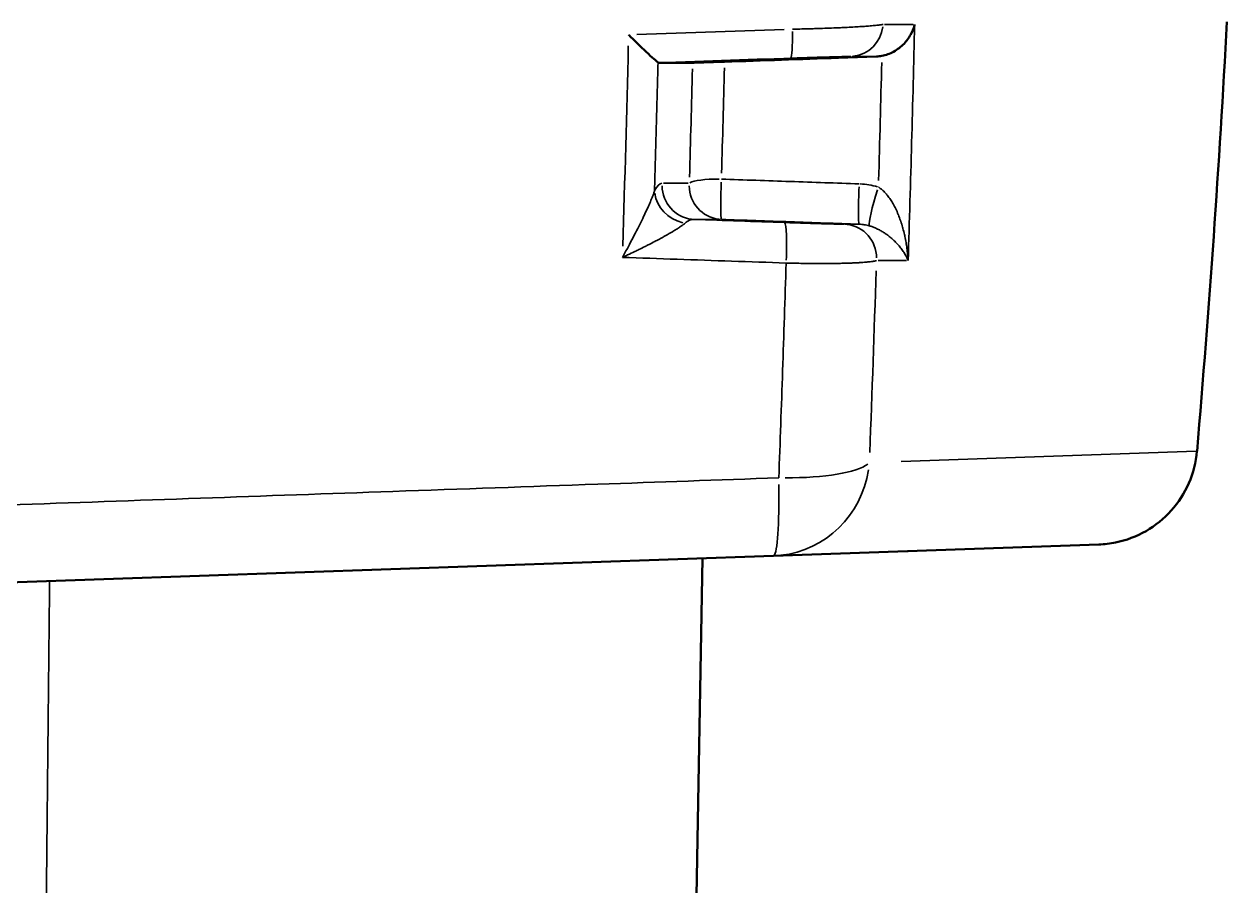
# Model space of a CAD drawing. Header units: millimetres. Extents: x 40 to 2195, y 40 to 1687.
# Drawn here: x 1204.06 to 1239.43, y 1342.28 to 1367.62 of the extents above; entities that cross this region are included whole.
import ezdxf

# ---------------------------------------------------------------- set-up
doc = ezdxf.new("R2010")
doc.units = ezdxf.units.MM
doc.header["$LTSCALE"] = 8
doc.layers.add('Visible (ISO)', color=7, linetype='Continuous', lineweight=50)
doc.layers.add('Visible Narrow (ISO)', color=7, linetype='Continuous', lineweight=35)

msp = doc.modelspace()

# ---------------------------------------------------------------- linework, layer by layer
at = {"layer": 'Visible (ISO)'}
for p, q in [((1227.184, 1366.629), (1228.007, 1366.63)), ((1229.134, 1366.669), (1228.01, 1366.63)), ((1229.105, 1359.893), (1229.105, 1359.893)), ((1235.67, 1352.321), (1226.1, 1351.987)), ((1226.1, 1351.987), (1203.6, 1351.201)), ((1224.012, 1351.914), (1223.424, 1318.268))]:
    msp.add_line(p, q, dxfattribs=at)
for centre, radius, start, end in [((840.014, 1389.201), 400, 355.10414, 356.91759), ((1225.996, 1354.985), 3, 272, 272.0354), ((1229.949, 1355.123), 3, 272, 272.0543)]:
    msp.add_arc(centre, radius, start, end, dxfattribs=at)
for centre, major_axis, ratio, start_param, end_param in [((783.031, 1366.193), (450.328, 0.296), 0.000038, 0.214865, 0.217599), ((783.03, 1366.211), (450.329, 0.279), 0.000029, 0.207234, 0.214865), ((1224.702, 1366.522), (1.001, 0.035), 0.007312, 3.350757, 4.673045), ((878.58, 1389.206), (0.035, -381.569), 0.91208, 1.511328, 1.511404), ((1225.996, 1354.985), (0.105, -2.998), 0.081233, 6.283123, 6.283185)]:
    msp.add_ellipse(centre, major_axis=major_axis, ratio=ratio, start_param=start_param, end_param=end_param, dxfattribs=at)
for points, knots in [([(1229.289, 1366.686), (1229.348, 1366.697), (1229.406, 1366.712), (1229.523, 1366.754), (1229.58, 1366.78), (1229.752, 1366.875), (1229.854, 1366.955), (1230.018, 1367.126), (1230.082, 1367.214), (1230.183, 1367.395), (1230.22, 1367.488), (1230.246, 1367.586), (1230.248, 1367.597), (1230.251, 1367.608), (1230.252, 1367.614)], [-0.1530746, -0.1530746, -0.1530746, -0.1530746, -0.1350658, -0.1350658, -0.1157977, -0.1157977, -0.0744074, -0.0744074, -0.0367045, -0.0367045, 0, 0, 0.0021992, 0.0043983, 0.0043983, 0.0043983, 0.0043983]), ([(1221.84, 1367.306), (1221.857, 1367.29), (1221.873, 1367.274), (1221.972, 1367.177), (1222.054, 1367.097), (1222.213, 1366.943), (1222.29, 1366.869), (1222.445, 1366.724), (1222.52, 1366.655), (1222.637, 1366.551), (1222.681, 1366.515), (1222.706, 1366.497)], [-0.1561845, -0.1561845, -0.1561845, -0.1561845, -0.149313, -0.149313, -0.1140331, -0.1140331, -0.0780923, -0.0780923, -0.0368795, -0.0368795, -0.0000013, -0.0000013, -0.0000013, -0.0000013]), ([(1222.739, 1366.486), (1222.733, 1366.486), (1222.728, 1366.487), (1222.717, 1366.491), (1222.711, 1366.493), (1222.706, 1366.497)], [-0.01567306, -0.01567306, -0.01567306, -0.01567306, -0.00783724, -0.00783724, -0.00000132, -0.00000132, -0.00000132, -0.00000132]), ([(1228.01, 1366.63), (1227.452, 1366.61), (1226.894, 1366.591), (1225.779, 1366.552), (1225.221, 1366.533), (1224.663, 1366.513)], [-0.3350103, -0.3350103, -0.3350103, -0.3350103, -0.1675057, -0.1675057, -0.000001, -0.000001, -0.000001, -0.000001]), ([(1229.289, 1366.686), (1229.263, 1366.681), (1229.238, 1366.677), (1229.186, 1366.671), (1229.16, 1366.67), (1229.134, 1366.669)], [0.00000154, 0.00000154, 0.00000154, 0.00000154, 0.00778345, 0.00778345, 0.01556524, 0.01556524, 0.01556524, 0.01556524]), ([(1238.554, 1355.063), (1238.526, 1354.74), (1238.445, 1354.418), (1238.188, 1353.829), (1238.012, 1353.554), (1237.586, 1353.08), (1237.332, 1352.874), (1236.779, 1352.557), (1236.473, 1352.442), (1235.999, 1352.346), (1235.834, 1352.327), (1235.67, 1352.321)], [0, 0, 0, 0, 0.0972245, 0.0972245, 0.1927568, 0.1927568, 0.2883498, 0.2883498, 0.3839406, 0.3839406, 0.4334187, 0.4334187, 0.4334187, 0.4334187])]:
    msp.add_open_spline(points, degree=3, knots=knots, dxfattribs=at)
msp.add_open_spline([(1223.003, 1366.486), (1224.404, 1366.534), (1225.799, 1366.582), (1227.187, 1366.629)], degree=3, dxfattribs=at)
at = {"layer": 'Visible Narrow (ISO)'}
for p, q in [((1222.081, 1367.314), (1226.416, 1367.463)), ((1230.207, 1367.614), (1229.369, 1367.614)), ((1226.412, 1366.612), (1222.932, 1366.492)), ((1222.869, 1362.944), (1223.588, 1362.944)), ((1223.809, 1361.879), (1224.529, 1361.878)), ((1229.177, 1360.667), (1230.015, 1360.667)), ((1229.855, 1354.759), (1238.53, 1355.062)), ((1223.979, 1350.232), (1223.449, 1319.952))]:
    msp.add_line(p, q, dxfattribs=at)
for centre, major_axis, ratio, start_param, end_param in [((1228.345, 1367.668), (0, -1), 0.977851, 0.109775, 1.442661), ((1226.57, 1367.618), (0.034, -0.999), 0.083021, 0.078285, 1.350383), ((1198.332, 1389.213), (-0.028, -148.659), 0.159913, 1.380491, 1.420689), ((781.605, 1366.684), (456.893, -0.014), 0.000021, 6.072754, 6.079988), ((1208.434, 1389.235), (0.005, 140.648), 0.150228, 4.52491, 4.54998), ((1202.367, 1389.224), (-0.023, -141.279), 0.153183, 1.384996, 1.407907), ((1203.244, 1389.222), (-0.024, -140.659), 0.15433, 1.384996, 1.407419), ((1222.679, 1360.775), (0.156, 2.169), 0.213879, 0.038749, 0.458872), ((1223.803, 1362.878), (0, -1), 0.977098, 4.726326, 6.16777), ((1224.604, 1362.878), (0, -1), 0.978872, 4.726101, 6.167831), ((1224.604, 1362.878), (-1, 0.029), 0.183737, 4.818743, 6.008016), ((1224.604, 1362.878), (-0.035, -0.999), 0.04198, 4.615379, 6.188572), ((1228.656, 1362.737), (-0.035, -0.999), 0.04203, 4.614251, 6.188526), ((1228.592, 1360.75), (1.259, -1.792), 0.978095, 2.252921, 2.491936), ((1223.577, 1362.645), (0.896, -0.443), 0.866247, 3.657905, 4.967107), ((1229.221, 1362.641), (-0.297, -0.955), 0.090089, 4.627639, 6.136402), ((1226.385, 1360.789), (0.034, 0.999), 0.095414, 4.609486, 6.187874), ((786.334, 1361.898), (451.626, -0.158), 0.000056, 6.075022, 6.079233), ((1228.154, 1360.739), (0, 1), 0.978366, 4.721399, 6.167284), ((1206.346, 1389.262), (0.023, 146.739), 0.158331, 4.476902, 4.514216), ((1225.996, 1354.985), (2.998, -0.115), 0.232584, 4.871843, 6.009195), ((1225.996, 1354.985), (0.105, -2.998), 0.978765, 0.073097, 1.377851), ((1225.996, 1354.985), (0.105, -2.998), 0.081233, 0.066528, 1.264039)]:
    msp.add_ellipse(centre, major_axis=major_axis, ratio=ratio, start_param=start_param, end_param=end_param, dxfattribs=at)
for points, knots in [([(1229.322, 1367.614), (1229.29, 1367.607), (1229.248, 1367.6), (1229.196, 1367.594), (1229.158, 1367.589), (1229.116, 1367.584), (1229.068, 1367.579), (1229.016, 1367.574), (1228.958, 1367.569), (1228.894, 1367.564), (1228.846, 1367.56), (1228.795, 1367.556), (1228.74, 1367.552), (1228.709, 1367.55), (1228.676, 1367.548), (1228.643, 1367.546), (1228.578, 1367.541), (1228.509, 1367.537), (1228.436, 1367.533), (1228.364, 1367.529), (1228.289, 1367.525), (1228.211, 1367.522), (1228.166, 1367.519), (1228.119, 1367.517), (1228.072, 1367.515), (1228.068, 1367.515), (1228.064, 1367.515), (1228.06, 1367.515), (1227.979, 1367.511), (1227.896, 1367.508), (1227.81, 1367.504), (1227.724, 1367.501), (1227.635, 1367.498), (1227.544, 1367.495), (1227.496, 1367.493), (1227.446, 1367.492), (1227.396, 1367.49), (1227.34, 1367.488), (1227.284, 1367.487), (1227.227, 1367.485), (1227.074, 1367.481), (1226.917, 1367.477), (1226.759, 1367.474), (1226.725, 1367.473), (1226.691, 1367.472), (1226.657, 1367.471)], [0.0000008, 0.0000008, 0.0000008, 0.0000008, 0.1167443, 0.1167443, 0.1167443, 0.2, 0.2, 0.2, 0.2912392, 0.2912392, 0.2912392, 0.3600986, 0.3600986, 0.3600986, 0.4, 0.4, 0.4, 0.4776872, 0.4776872, 0.4776872, 0.5548313, 0.5548313, 0.5548313, 0.6, 0.6, 0.6, 0.6035288, 0.6035288, 0.6035288, 0.6804516, 0.6804516, 0.6804516, 0.7581628, 0.7581628, 0.7581628, 0.8, 0.8, 0.8, 0.8469315, 0.8469315, 0.8469315, 0.972992, 0.972992, 0.972992, 1, 1, 1, 1]), ([(1230.061, 1360.667), (1230.097, 1361.822), (1230.165, 1364.134), (1230.225, 1366.453), (1230.252, 1367.614)], [0.0000075, 0.0000075, 0.0000075, 0.0000075, 0.5, 0.9999992, 0.9999992, 0.9999992, 0.9999992]), ([(1222.706, 1366.497), (1222.69, 1365.865), (1222.657, 1364.602), (1222.621, 1363.342), (1222.602, 1362.713)], [0.0000006, 0.0000006, 0.0000006, 0.0000006, 0.5, 1, 1, 1, 1]), ([(1228.38, 1366.669), (1228.359, 1366.669), (1228.331, 1366.668), (1228.297, 1366.668), (1228.272, 1366.667), (1228.243, 1366.667), (1228.212, 1366.666), (1228.151, 1366.665), (1228.078, 1366.663), (1227.993, 1366.661), (1227.972, 1366.661), (1227.951, 1366.66), (1227.928, 1366.66), (1227.817, 1366.657), (1227.688, 1366.653), (1227.548, 1366.649), (1227.408, 1366.645), (1227.257, 1366.64), (1227.098, 1366.635), (1227.061, 1366.634), (1227.023, 1366.632), (1226.985, 1366.631), (1226.861, 1366.627), (1226.733, 1366.623), (1226.605, 1366.618)], [0, 0, 0, 0, 0.116742, 0.116742, 0.116742, 0.2, 0.2, 0.2, 0.360096, 0.360096, 0.360096, 0.4, 0.4, 0.4, 0.6, 0.6, 0.6, 0.8, 0.8, 0.8, 0.846932, 0.846932, 0.846932, 1, 1, 1, 1]), ([(1228.621, 1362.923), (1227.945, 1362.946), (1227.27, 1362.97), (1225.919, 1363.016), (1225.244, 1363.039), (1224.569, 1363.062)], [0, 0, 0, 0, 0.5, 0.5, 1, 1, 1, 1]), ([(1230.061, 1360.667), (1230.057, 1360.73), (1230.052, 1360.79), (1230.046, 1360.85), (1230.043, 1360.881), (1230.04, 1360.912), (1230.036, 1360.943), (1230.029, 1361.001), (1230.021, 1361.058), (1230.013, 1361.113), (1230.009, 1361.142), (1230.004, 1361.17), (1229.999, 1361.198), (1229.989, 1361.259), (1229.977, 1361.319), (1229.965, 1361.377), (1229.961, 1361.396), (1229.957, 1361.414), (1229.952, 1361.432), (1229.938, 1361.495), (1229.923, 1361.555), (1229.907, 1361.613), (1229.904, 1361.624), (1229.901, 1361.636), (1229.898, 1361.648), (1229.88, 1361.709), (1229.862, 1361.767), (1229.844, 1361.823), (1229.841, 1361.83), (1229.839, 1361.838), (1229.836, 1361.845), (1229.816, 1361.902), (1229.796, 1361.957), (1229.775, 1362.009), (1229.773, 1362.014), (1229.771, 1362.019), (1229.769, 1362.024), (1229.746, 1362.081), (1229.722, 1362.136), (1229.697, 1362.187), (1229.672, 1362.239), (1229.646, 1362.288), (1229.62, 1362.335), (1229.594, 1362.381), (1229.567, 1362.425), (1229.539, 1362.467), (1229.511, 1362.509), (1229.483, 1362.547), (1229.454, 1362.584), (1229.432, 1362.611), (1229.409, 1362.637), (1229.387, 1362.661), (1229.379, 1362.669), (1229.372, 1362.676), (1229.365, 1362.684), (1229.335, 1362.714), (1229.305, 1362.741), (1229.275, 1362.765), (1229.252, 1362.784), (1229.228, 1362.801), (1229.205, 1362.816), (1229.199, 1362.82), (1229.193, 1362.824), (1229.186, 1362.828)], [0.000014, 0.000014, 0.000014, 0.000014, 0.0501966, 0.0501966, 0.0501966, 0.0769231, 0.0769231, 0.0769231, 0.1277085, 0.1277085, 0.1277085, 0.1538462, 0.1538462, 0.1538462, 0.2121403, 0.2121403, 0.2121403, 0.2307692, 0.2307692, 0.2307692, 0.2946845, 0.2946845, 0.2946845, 0.3076923, 0.3076923, 0.3076923, 0.375627, 0.375627, 0.375627, 0.3846154, 0.3846154, 0.3846154, 0.4547011, 0.4547011, 0.4547011, 0.4615385, 0.4615385, 0.4615385, 0.5384615, 0.5384615, 0.5384615, 0.6153846, 0.6153846, 0.6153846, 0.6923077, 0.6923077, 0.6923077, 0.7692308, 0.7692308, 0.7692308, 0.8275834, 0.8275834, 0.8275834, 0.8461538, 0.8461538, 0.8461538, 0.9230769, 0.9230769, 0.9230769, 0.9836089, 0.9836089, 0.9836089, 0.9999995, 0.9999995, 0.9999995, 0.9999995]), ([(1222.602, 1362.713), (1222.592, 1362.678), (1222.563, 1362.597), (1222.502, 1362.444), (1222.426, 1362.268), (1222.335, 1362.071), (1222.23, 1361.853), (1222.111, 1361.612), (1221.976, 1361.35), (1221.827, 1361.068), (1221.716, 1360.866), (1221.659, 1360.762)], [0.0000082, 0.0000082, 0.0000082, 0.0000082, 0.1111111, 0.2222222, 0.3333333, 0.4444444, 0.5555556, 0.6666667, 0.7777778, 0.8888889, 1, 1, 1, 1]), ([(1223.501, 1361.768), (1223.489, 1361.756), (1223.474, 1361.745), (1223.451, 1361.727), (1223.444, 1361.721), (1223.424, 1361.707), (1223.411, 1361.698), (1223.38, 1361.676), (1223.362, 1361.663), (1223.327, 1361.64), (1223.311, 1361.63), (1223.281, 1361.61), (1223.267, 1361.601), (1223.216, 1361.569), (1223.179, 1361.546), (1223.131, 1361.517), (1223.123, 1361.513), (1223.1, 1361.499), (1223.085, 1361.49), (1223.028, 1361.457), (1222.984, 1361.432), (1222.925, 1361.399), (1222.911, 1361.391), (1222.884, 1361.376), (1222.87, 1361.368), (1222.808, 1361.334), (1222.758, 1361.307), (1222.686, 1361.268), (1222.665, 1361.257), (1222.632, 1361.24), (1222.62, 1361.233), (1222.554, 1361.199), (1222.499, 1361.17), (1222.412, 1361.126), (1222.383, 1361.111), (1222.344, 1361.091), (1222.334, 1361.087), (1222.265, 1361.052), (1222.204, 1361.022), (1222.102, 1360.972), (1222.064, 1360.953), (1222.02, 1360.932), (1222.014, 1360.93), (1221.946, 1360.897), (1221.88, 1360.866), (1221.763, 1360.81), (1221.712, 1360.786), (1221.659, 1360.762)], [0.0000047, 0.0000047, 0.0000047, 0.0000047, 0.0598024, 0.0598024, 0.084636, 0.084636, 0.125, 0.125, 0.177091, 0.177091, 0.2156446, 0.2156446, 0.25, 0.25, 0.3298016, 0.3298016, 0.3462379, 0.3462379, 0.375, 0.375, 0.4540101, 0.4540101, 0.4769607, 0.4769607, 0.5, 0.5, 0.5773746, 0.5773746, 0.6077426, 0.6077426, 0.625, 0.625, 0.700485, 0.700485, 0.7384992, 0.7384992, 0.75, 0.75, 0.824936, 0.824936, 0.869253, 0.869253, 0.875, 0.875, 0.9465205, 0.9465205, 1, 1, 1, 1]), ([(1223.768, 1361.879), (1224.21, 1361.864), (1224.652, 1361.848), (1225.536, 1361.818), (1225.978, 1361.803), (1226.42, 1361.788)], [0.0000002, 0.0000002, 0.0000002, 0.0000002, 0.5, 0.5, 1, 1, 1, 1]), ([(1226.42, 1361.788), (1226.475, 1361.786), (1226.529, 1361.784), (1226.612, 1361.781), (1226.642, 1361.78), (1226.725, 1361.778), (1226.777, 1361.776), (1226.839, 1361.774), (1226.85, 1361.774), (1226.908, 1361.772), (1226.954, 1361.77), (1227.023, 1361.768), (1227.048, 1361.767), (1227.116, 1361.765), (1227.158, 1361.764), (1227.208, 1361.762), (1227.217, 1361.762), (1227.274, 1361.76), (1227.319, 1361.759), (1227.375, 1361.757), (1227.388, 1361.757), (1227.442, 1361.755), (1227.482, 1361.754), (1227.559, 1361.752), (1227.596, 1361.751), (1227.64, 1361.75), (1227.649, 1361.749), (1227.69, 1361.748), (1227.72, 1361.748), (1227.78, 1361.746), (1227.81, 1361.745), (1227.843, 1361.744), (1227.849, 1361.744), (1227.878, 1361.744), (1227.9, 1361.743), (1227.945, 1361.742), (1227.969, 1361.741), (1227.993, 1361.741), (1227.996, 1361.741), (1228.015, 1361.74), (1228.031, 1361.74), (1228.063, 1361.74), (1228.079, 1361.739), (1228.096, 1361.739), (1228.099, 1361.739), (1228.112, 1361.739), (1228.122, 1361.739), (1228.146, 1361.738), (1228.159, 1361.738), (1228.177, 1361.738), (1228.183, 1361.738), (1228.189, 1361.738)], [0, 0, 0, 0, 0.0434325, 0.0434325, 0.0685648, 0.0685648, 0.1149131, 0.1149131, 0.125, 0.125, 0.1690174, 0.1690174, 0.1943311, 0.1943311, 0.2396714, 0.2396714, 0.25, 0.25, 0.3045175, 0.3045175, 0.3205037, 0.3205037, 0.375, 0.375, 0.4315318, 0.4315318, 0.4465843, 0.4465843, 0.5, 0.5, 0.5602804, 0.5602804, 0.5726607, 0.5726607, 0.625, 0.625, 0.6893739, 0.6893739, 0.6987182, 0.6987182, 0.75, 0.75, 0.8144294, 0.8144294, 0.8248337, 0.8248337, 0.875, 0.875, 0.9507042, 0.9507042, 1, 1, 1, 1]), ([(1230.061, 1360.667), (1230.043, 1360.711), (1230.003, 1360.795), (1229.934, 1360.913), (1229.857, 1361.022), (1229.775, 1361.123), (1229.689, 1361.215), (1229.6, 1361.3), (1229.507, 1361.378), (1229.412, 1361.448), (1229.315, 1361.512), (1229.215, 1361.569), (1229.114, 1361.619), (1229.015, 1361.659), (1228.95, 1361.681), (1228.919, 1361.69)], [0.0000222, 0.0000222, 0.0000222, 0.0000222, 0.0769231, 0.1538462, 0.2307692, 0.3076923, 0.3846154, 0.4615385, 0.5384615, 0.6153846, 0.6923077, 0.7692308, 0.8461538, 0.9230769, 0.9999989, 0.9999989, 0.9999989, 0.9999989]), ([(1226.473, 1360.596), (1225.939, 1360.614), (1225.405, 1360.633), (1224.336, 1360.67), (1223.802, 1360.688), (1222.731, 1360.725), (1222.195, 1360.744), (1221.659, 1360.762)], [0, 0, 0, 0, 0.3333333, 0.3333333, 0.6666667, 0.6666667, 1, 1, 1, 1]), ([(1226.257, 1354.28), (1226.296, 1355.328), (1226.372, 1357.428), (1226.44, 1359.539), (1226.473, 1360.596)], [0.000006, 0.000006, 0.000006, 0.000006, 0.5, 0.9999981, 0.9999981, 0.9999981, 0.9999981]), ([(1226.473, 1360.596), (1226.55, 1360.594), (1226.625, 1360.592), (1226.749, 1360.589), (1226.799, 1360.588), (1226.925, 1360.586), (1226.999, 1360.585), (1227.092, 1360.584), (1227.113, 1360.583), (1227.198, 1360.582), (1227.26, 1360.582), (1227.365, 1360.581), (1227.409, 1360.581), (1227.511, 1360.581), (1227.568, 1360.581), (1227.643, 1360.581), (1227.662, 1360.581), (1227.746, 1360.582), (1227.808, 1360.582), (1227.893, 1360.583), (1227.918, 1360.583), (1228.001, 1360.585), (1228.057, 1360.586), (1228.114, 1360.587), (1228.119, 1360.587), (1228.177, 1360.588), (1228.228, 1360.59), (1228.295, 1360.592), (1228.313, 1360.593), (1228.379, 1360.595), (1228.424, 1360.597), (1228.51, 1360.601), (1228.551, 1360.603), (1228.602, 1360.606), (1228.614, 1360.606), (1228.661, 1360.609), (1228.694, 1360.611), (1228.76, 1360.616), (1228.792, 1360.619), (1228.829, 1360.622), (1228.836, 1360.623), (1228.868, 1360.626), (1228.892, 1360.628), (1228.938, 1360.633), (1228.96, 1360.636), (1228.986, 1360.64), (1228.992, 1360.641), (1229.014, 1360.644), (1229.03, 1360.646), (1229.066, 1360.653), (1229.084, 1360.656), (1229.111, 1360.662), (1229.121, 1360.665), (1229.13, 1360.667)], [0.0000027, 0.0000027, 0.0000027, 0.0000027, 0.0405647, 0.0405647, 0.0685653, 0.0685653, 0.1120984, 0.1120984, 0.125, 0.125, 0.1648573, 0.1648573, 0.1943314, 0.1943314, 0.2354533, 0.2354533, 0.25, 0.25, 0.2990433, 0.2990433, 0.320504, 0.320504, 0.3709144, 0.3709144, 0.375, 0.375, 0.4267012, 0.4267012, 0.4465846, 0.4465846, 0.5, 0.5, 0.5547044, 0.5547044, 0.572661, 0.572661, 0.625, 0.625, 0.6835778, 0.6835778, 0.6987184, 0.6987184, 0.75, 0.75, 0.8083523, 0.8083523, 0.8248337, 0.8248337, 0.875, 0.875, 0.9507047, 0.9507047, 1, 1, 1, 1]), ([(1226.257, 1354.28), (1224.482, 1354.217), (1222.709, 1354.155), (1220.937, 1354.093), (1218.926, 1354.022), (1216.917, 1353.951), (1214.91, 1353.88), (1211.134, 1353.747), (1207.364, 1353.615), (1203.6, 1353.482)], [0, 0, 0, 0, 0.2341962, 0.2341962, 0.2341962, 0.5, 0.5, 0.5, 1, 1, 1, 1]), ([(1204.815, 1351.244), (1204.782, 1347.919), (1204.747, 1344.527), (1204.712, 1341.041), (1204.654, 1335.254), (1204.593, 1329.208), (1204.529, 1322.944)], [0.5994352, 0.5994352, 0.5994352, 0.5994352, 0.75, 0.75, 0.75, 1, 1, 1, 1])]:
    msp.add_open_spline(points, degree=3, knots=knots, dxfattribs=at)
for points in [[(1223.768, 1361.879), (1223.724, 1361.88), (1223.634, 1361.861), (1223.545, 1361.805), (1223.501, 1361.768)], [(1228.621, 1361.738), (1227.945, 1361.761), (1226.595, 1361.808), (1225.244, 1361.855), (1224.569, 1361.878)], [(1228.919, 1361.69), (1228.87, 1361.704), (1228.771, 1361.727), (1228.671, 1361.736), (1228.621, 1361.738)]]:
    msp.add_open_spline(points, degree=3, dxfattribs=at)

doc.saveas('drawing.dxf')
